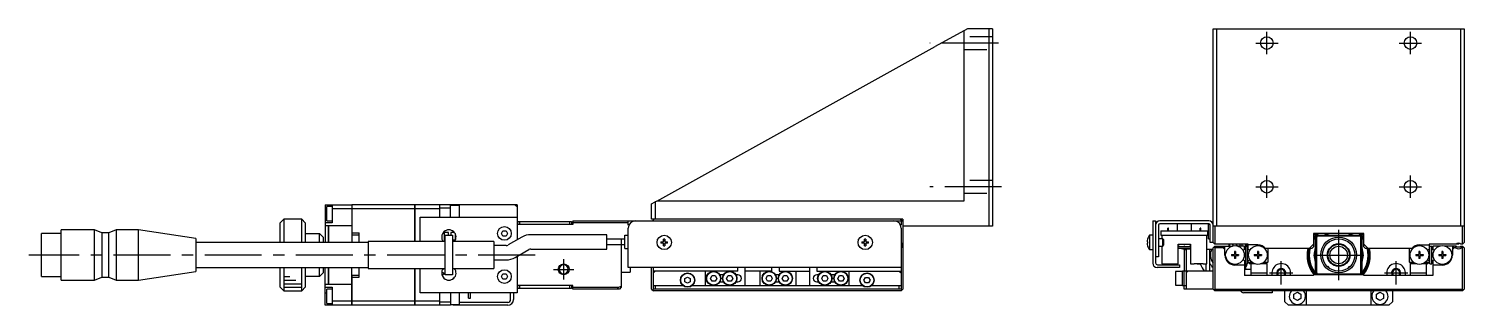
# Model space of a CAD drawing. Extents: x 0 to 826, y -8 to 703.
# Drawn here: x 426.1 to 826, y 318.1 to 395.1 of the extents above; entities that cross this region are included whole.
import ezdxf

# ---------------------------------------------------------------- set-up
doc = ezdxf.new("R2010")
doc.units = 0
doc.header["$LTSCALE"] = 0.5
doc.linetypes.add('CENTER', pattern=[50.8, 31.75, -6.35, 6.35, -6.35])
doc.linetypes.add('DASHED', pattern=[19.05, 12.7, -6.35])
for name, color, linetype in [('MSM_CENTER', 1, 'CENTER'), ('MSM_CONTINUOUS', 7, 'CONTINUOUS'), ('MSM_DASHED', 4, 'DASHED'), ('MSM_NARROW', 5, 'CONTINUOUS')]:
    doc.layers.add(name, color=color, linetype=linetype)

msp = doc.modelspace()

# ---------------------------------------------------------------- linework, layer by layer
at = {"layer": 'MSM_CENTER'}
for p, q in [((771.02, 387.97), (771.02, 394.17)), ((811.02, 387.97), (811.02, 394.17)), ((696.24, 391.07), (677.12, 391.07)), ((767.92, 391.07), (774.12, 391.07)), ((807.92, 391.07), (814.12, 391.07)), ((771.02, 347.97), (771.02, 354.17)), ((811.02, 347.97), (811.02, 354.17)), ((697.13, 351.07), (677.12, 351.07)), ((767.92, 351.07), (774.12, 351.07)), ((807.92, 351.07), (814.12, 351.07)), ((791.02, 325.07), (791.02, 339.07)), ((567.17, 332.07), (426.07, 332.07)), ((784.02, 332.07), (798.02, 332.07)), ((572.32, 328.07), (577.92, 328.07)), ((575.12, 325.27), (575.12, 330.87)), ((775.02, 323.82), (775.02, 330.32)), ((807.02, 323.82), (807.02, 330.32)), ((771.77, 327.07), (778.27, 327.07)), ((803.77, 327.07), (810.27, 327.07))]:
    msp.add_line(p, q, dxfattribs=at)
at = {"layer": 'MSM_CONTINUOUS'}
for p, q in [((687.62, 395.07), (678.62, 390.08)), ((686.62, 394.52), (686.62, 347.07)), ((694.62, 395.07), (687.62, 395.07)), ((693.62, 340.07), (693.62, 395.07)), ((694.62, 395.07), (694.62, 340.07)), ((756.02, 395.07), (826.02, 395.07)), ((756.02, 335.57), (756.02, 395.07)), ((757.02, 395.07), (757.02, 340.07)), ((825.02, 340.07), (825.02, 395.07)), ((826.02, 395.07), (826.02, 335.57)), ((601.03, 347.07), (678.62, 390.08)), ((508.62, 346.07), (508.62, 335.57)), ((508.62, 346.07), (516.12, 346.07)), ((509.12, 341.57), (509.12, 345.57)), ((510.62, 345.57), (509.12, 345.57)), ((510.62, 346.07), (510.62, 341.07)), ((516.12, 344.92), (510.62, 344.92)), ((516.12, 346.07), (516.12, 335.57)), ((516.12, 346.06), (516.13, 346.06)), ((516.12, 344.91), (516.13, 344.91)), ((516.13, 346.07), (516.13, 337.73)), ((533.62, 346.07), (516.13, 346.07)), ((533.62, 344.92), (516.13, 344.92)), ((533.62, 335.82), (533.62, 346.07)), ((533.62, 346.06), (533.63, 346.06)), ((533.62, 344.91), (533.63, 344.91)), ((533.63, 346.07), (533.63, 335.82)), ((562.12, 346.07), (533.63, 346.07)), ((540.62, 344.92), (533.63, 344.92)), ((540.62, 342.57), (540.62, 346.07)), ((543.62, 345.07), (540.62, 345.07)), ((543.62, 342.57), (543.62, 346.07)), ((546.12, 345.82), (543.62, 345.82)), ((546.12, 342.57), (546.12, 345.82)), ((561.62, 346.07), (562.12, 345.57)), ((562.12, 346.07), (562.12, 336.3)), ((599.62, 346.29), (600.62, 346.85)), ((599.62, 342.07), (599.62, 346.29)), ((601.03, 347.07), (600.62, 346.85)), ((600.62, 346.85), (600.62, 342.07)), ((686.62, 347.07), (601.03, 347.07)), ((497.12, 342.07), (496.12, 341.07)), ((496.12, 335.57), (496.12, 341.07)), ((497.12, 342.07), (497.12, 335.57)), ((502.12, 342.07), (497.12, 342.07)), ((502.12, 335.57), (502.12, 342.07)), ((503.12, 341.07), (502.12, 342.07)), ((503.12, 341.07), (503.12, 335.57)), ((508.62, 342.57), (509.12, 342.57)), ((510.62, 341.07), (508.62, 341.07)), ((508.82, 340.3), (508.62, 340.3)), ((508.82, 340.32), (508.82, 340.3)), ((508.82, 340.32), (509.62, 340.32)), ((509.12, 341.57), (510.62, 341.57)), ((509.62, 335.57), (509.62, 340.32)), ((509.62, 340.31), (509.63, 340.31)), ((509.63, 340.32), (509.63, 335.57)), ((509.63, 340.32), (516.12, 340.32)), ((535.12, 342.57), (562.12, 342.57)), ((535.12, 335.82), (535.12, 342.57)), ((577.62, 340.57), (562.12, 340.57)), ((562.32, 340.57), (562.32, 341.37)), ((562.32, 341.37), (577.32, 341.37)), ((562.82, 341.37), (562.82, 340.57)), ((576.82, 340.57), (576.82, 341.37)), ((577.32, 341.37), (577.32, 340.57)), ((577.62, 341.57), (577.62, 340.57)), ((577.62, 341.57), (669.12, 341.57)), ((593.12, 341.07), (577.62, 341.07)), ((593.12, 340.37), (593.12, 341.57)), ((669.62, 342.07), (599.62, 342.07)), ((599.97, 341.72), (599.82, 341.57)), ((600.32, 342.07), (599.97, 341.72)), ((600.12, 341.57), (599.97, 341.72)), ((669.27, 341.72), (668.92, 342.07)), ((669.27, 341.72), (669.12, 341.57)), ((669.12, 341.57), (669.12, 340.37)), ((669.62, 341.37), (669.27, 341.72)), ((669.62, 342.07), (669.62, 322.57)), ((694.62, 340.07), (669.62, 340.07)), ((739.22, 341.57), (739.22, 329.77)), ((739.22, 341.57), (740.02, 341.57)), ((740.02, 341.57), (740.02, 329.87)), ((740.82, 340.37), (740.82, 331.57)), ((754.82, 341.57), (741.22, 341.57)), ((754.82, 340.77), (741.22, 340.77)), ((746.02, 340.77), (746.02, 338.77)), ((750.02, 338.77), (750.02, 340.77)), ((754.72, 336.57), (754.72, 340.57)), ((755.16, 340.57), (754.72, 340.57)), ((755.22, 335.57), (755.22, 340.37)), ((826.02, 340.07), (756.02, 340.07)), ((756.52, 340.07), (756.52, 335.07)), ((825.52, 335.07), (825.52, 340.07)), ((429.62, 326.12), (429.62, 338.02)), ((435.12, 338.02), (429.62, 338.02)), ((435.12, 325.07), (435.12, 339.07)), ((444.42, 339.07), (435.12, 339.07)), ((444.42, 325.07), (444.42, 339.07)), ((446.42, 338.22), (444.42, 339.07)), ((446.42, 338.22), (446.42, 325.92)), ((448.42, 338.22), (446.42, 338.22)), ((450.42, 339.07), (448.42, 338.22)), ((448.42, 325.92), (448.42, 338.22)), ((450.42, 339.07), (450.42, 325.07)), ((456.62, 339.07), (450.42, 339.07)), ((456.62, 325.07), (456.62, 339.07)), ((472.62, 336.64), (456.62, 339.07)), ((472.62, 336.64), (472.62, 327.5)), ((503.12, 338.07), (507.12, 338.07)), ((507.12, 335.57), (507.12, 338.07)), ((508.12, 337.07), (507.12, 338.07)), ((508.12, 337.07), (508.12, 335.57)), ((516.12, 337.73), (518.12, 337.73)), ((516.13, 338.23), (518.12, 338.23)), ((518.12, 335.57), (518.12, 338.23)), ((543.05, 338.3), (541.8, 338.3)), ((541.8, 338.3), (541.8, 336.3)), ((541.8, 336.3), (542.12, 336.3)), ((542.12, 337.57), (544.12, 337.57)), ((542.12, 326.57), (542.12, 337.57)), ((543.05, 337.57), (543.05, 338.3)), ((544.7, 338.3), (543.7, 338.3)), ((543.7, 338.3), (543.7, 337.57)), ((544.12, 337.57), (544.12, 326.57)), ((544.12, 336.3), (544.95, 336.3)), ((544.95, 336.3), (544.95, 337.87)), ((557.76, 338.07), (558.19, 338.82)), ((558.19, 337.32), (557.76, 338.07)), ((558.19, 338.82), (559.05, 338.82)), ((559.05, 337.32), (558.19, 337.32)), ((559.05, 338.82), (559.49, 338.07)), ((559.49, 338.07), (559.05, 337.32)), ((563.43, 337.05), (559.62, 334.86)), ((587.12, 337.72), (565.93, 337.72)), ((587.12, 333.72), (587.12, 337.72)), ((592.12, 336.47), (587.12, 336.47)), ((591.12, 336.47), (591.12, 323.07)), ((592.12, 333.87), (592.12, 337.57)), ((592.12, 337.57), (593.12, 337.57)), ((593.12, 328.57), (593.12, 339.57)), ((602.92, 335.77), (602.92, 336.5)), ((603.32, 336.5), (603.32, 335.77)), ((658.92, 335.77), (658.92, 336.5)), ((659.32, 336.5), (659.32, 335.77)), ((669.12, 339.57), (669.12, 322.57)), ((737.76, 336.52), (737.76, 336.5)), ((738.32, 337.57), (738.32, 333.57)), ((739.22, 337.57), (738.32, 337.57)), ((742.02, 336.57), (740.82, 336.57)), ((741.52, 338.77), (741.52, 337.57)), ((741.52, 338.77), (754.52, 338.77)), ((741.52, 337.57), (754.52, 337.57)), ((741.77, 337.57), (741.77, 336.57)), ((742.02, 334.57), (742.02, 336.57)), ((742.22, 336.37), (742.02, 336.57)), ((742.22, 336.37), (742.22, 334.77)), ((743.64, 339.57), (743.39, 339.57)), ((743.39, 338.77), (743.39, 339.57)), ((743.64, 338.77), (743.64, 339.57)), ((752.64, 339.57), (752.39, 339.57)), ((752.39, 338.77), (752.39, 339.57)), ((752.64, 338.77), (752.64, 339.57)), ((754.27, 329.57), (754.27, 337.57)), ((754.52, 338.77), (754.52, 337.57)), ((754.72, 337.72), (754.52, 337.72)), ((754.72, 336.57), (755.22, 336.57)), ((798.02, 338.07), (784.02, 338.07)), ((784.02, 338.07), (784.02, 334.37)), ((784.52, 336.77), (784.82, 337.07)), ((784.52, 327.37), (784.52, 336.77)), ((785.02, 337.27), (784.82, 337.07)), ((784.82, 337.07), (784.82, 327.07)), ((785.02, 337.27), (785.32, 337.57)), ((797.02, 337.27), (785.02, 337.27)), ((785.32, 337.57), (796.72, 337.57)), ((796.72, 337.57), (797.52, 336.77)), ((797.22, 327.07), (797.22, 337.07)), ((797.52, 336.77), (797.52, 327.37)), ((798.02, 334.37), (798.02, 338.07)), ((520.62, 335.57), (472.62, 335.57)), ((520.62, 335.82), (520.62, 328.32)), ((542.12, 335.82), (520.62, 335.82)), ((555.62, 335.82), (544.12, 335.82)), ((555.62, 335.82), (555.62, 328.32)), ((559.12, 334.72), (555.62, 334.72)), ((561.62, 331.39), (565.43, 333.59)), ((565.93, 333.72), (587.12, 333.72)), ((587.12, 334.97), (592.12, 334.97)), ((592.12, 333.87), (593.12, 333.87)), ((602.19, 335.77), (602.92, 335.77)), ((602.92, 335.37), (602.19, 335.37)), ((602.92, 334.64), (602.92, 335.37)), ((603.32, 335.77), (604.05, 335.77)), ((603.32, 335.37), (603.32, 334.64)), ((604.05, 335.37), (603.32, 335.37)), ((658.19, 335.77), (658.92, 335.77)), ((658.92, 335.37), (658.19, 335.37)), ((658.92, 334.64), (658.92, 335.37)), ((659.32, 335.77), (660.05, 335.77)), ((659.32, 335.37), (659.32, 334.64)), ((660.05, 335.37), (659.32, 335.37)), ((669.12, 335.57), (669.62, 335.07)), ((669.62, 335.07), (669.12, 335.07)), ((669.62, 334.87), (669.12, 334.87)), ((669.22, 334.67), (669.12, 334.67)), ((669.62, 334.07), (669.12, 334.57)), ((669.37, 334.32), (669.12, 334.07)), ((669.52, 334.37), (669.52, 334.17)), ((737.63, 335.77), (737.76, 335.77)), ((737.76, 335.37), (737.63, 335.37)), ((737.76, 335.77), (737.76, 335.37)), ((737.76, 334.64), (737.76, 334.62)), ((738.32, 333.57), (739.22, 333.57)), ((740.82, 334.57), (742.02, 334.57)), ((741.77, 334.57), (741.77, 329.57)), ((742.02, 334.57), (742.22, 334.77)), ((746.27, 335.07), (749.77, 335.07)), ((746.27, 329.57), (746.27, 335.07)), ((749.77, 334.37), (746.27, 334.37)), ((749.77, 333.87), (746.27, 333.87)), ((749.77, 333.72), (748.02, 333.72)), ((748.02, 333.57), (748.52, 333.57)), ((748.02, 333.57), (748.02, 327.57)), ((748.52, 333.57), (748.52, 322.57)), ((749.77, 335.07), (749.77, 329.57)), ((754.27, 333.72), (756.02, 333.72)), ((755.02, 333.72), (755.02, 327.57)), ((756.02, 335.57), (755.22, 335.57)), ((756.02, 335.57), (756.52, 335.07)), ((756.52, 334.57), (756.02, 334.07)), ((756.02, 322.57), (756.02, 334.07)), ((756.52, 334.07), (756.27, 334.32)), ((765.82, 335.07), (756.52, 335.07)), ((756.52, 334.57), (761.4, 334.57)), ((756.52, 334.07), (756.52, 322.57)), ((758.82, 334.07), (756.52, 334.07)), ((759.32, 334.43), (758.82, 334.07)), ((758.82, 334.07), (759.32, 333.57)), ((759.32, 332.07), (759.32, 334.57)), ((760.74, 334.57), (760.74, 335.07)), ((761.12, 332.22), (761.91, 332.22)), ((761.12, 332.22), (761.12, 331.93)), ((761.65, 332.22), (761.65, 331.93)), ((762.26, 333.07), (761.97, 333.07)), ((761.97, 333.07), (761.97, 332.28)), ((761.97, 332.54), (762.26, 332.54)), ((762.26, 333.07), (762.26, 332.28)), ((762.32, 332.22), (763.12, 332.22)), ((762.59, 331.93), (762.59, 332.22)), ((764.82, 334.57), (762.83, 334.57)), ((763.12, 332.22), (763.12, 331.93)), ((763.52, 335.07), (763.52, 334.57)), ((764.02, 335.07), (764.02, 334.57)), ((764.82, 333.62), (764.56, 333.47)), ((764.82, 333.62), (764.82, 334.57)), ((765.02, 335.07), (765.02, 328.07)), ((765.02, 334.57), (765.62, 334.57)), ((765.62, 329.57), (765.62, 334.57)), ((765.82, 333.62), (765.82, 335.07)), ((768.52, 334.87), (765.82, 334.87)), ((765.82, 333.62), (766.04, 333.49)), ((767.52, 332.22), (768.31, 332.22)), ((767.52, 332.22), (767.52, 331.93)), ((768.05, 332.22), (768.05, 331.93)), ((768.66, 333.07), (768.37, 333.07)), ((768.37, 333.07), (768.37, 332.28)), ((768.37, 332.54), (768.66, 332.54)), ((768.66, 333.07), (768.66, 332.28)), ((768.72, 332.22), (769.52, 332.22)), ((768.99, 331.93), (768.99, 332.22)), ((769.52, 332.22), (769.52, 331.93)), ((783.52, 333.87), (770.66, 333.87)), ((771.32, 333.87), (771.32, 330.07)), ((782.81, 333.87), (784.02, 335.08)), ((784.02, 334.37), (783.52, 333.87)), ((798.02, 335.08), (799.22, 333.87)), ((798.52, 333.87), (798.02, 334.37)), ((811.37, 333.87), (798.52, 333.87)), ((810.72, 330.07), (810.72, 333.87)), ((812.52, 332.22), (813.31, 332.22)), ((812.52, 332.22), (812.52, 331.93)), ((813.05, 332.22), (813.05, 331.93)), ((813.66, 333.07), (813.37, 333.07)), ((813.37, 333.07), (813.37, 332.28)), ((813.37, 332.54), (813.66, 332.54)), ((813.52, 334.87), (816.22, 334.87)), ((813.66, 333.07), (813.66, 332.28)), ((813.72, 332.22), (814.52, 332.22)), ((813.99, 331.93), (813.99, 332.22)), ((814.52, 332.22), (814.52, 331.93)), ((816.22, 333.62), (815.99, 333.49)), ((824.52, 335.07), (816.22, 335.07)), ((816.22, 335.07), (816.22, 333.62)), ((816.42, 334.57), (817.02, 334.57)), ((816.42, 329.57), (816.42, 334.57)), ((817.02, 329.57), (817.02, 334.57)), ((817.22, 334.57), (817.22, 333.62)), ((819.2, 334.57), (817.22, 334.57)), ((817.22, 333.62), (817.48, 333.47)), ((818.92, 332.22), (819.71, 332.22)), ((818.92, 332.22), (818.92, 331.93)), ((819.45, 332.22), (819.45, 331.93)), ((820.06, 333.07), (819.77, 333.07)), ((819.77, 333.07), (819.77, 332.28)), ((819.77, 332.54), (820.06, 332.54)), ((820.06, 333.07), (820.06, 332.28)), ((820.12, 332.22), (820.92, 332.22)), ((820.39, 331.93), (820.39, 332.22)), ((823.76, 334.57), (820.63, 334.57)), ((820.92, 332.22), (820.92, 331.93)), ((822.72, 334.57), (822.72, 332.07)), ((823.22, 334.07), (822.72, 334.43)), ((822.72, 333.57), (823.22, 334.07)), ((823.59, 334.07), (823.22, 334.07)), ((823.59, 334.07), (823.76, 334.57)), ((824.52, 335.07), (824.52, 335.32)), ((825.52, 335.07), (825.08, 335.07)), ((825.25, 334.07), (825.08, 334.57)), ((825.08, 334.57), (825.52, 334.57)), ((825.52, 334.07), (825.25, 334.07)), ((825.52, 335.07), (826.02, 335.57)), ((825.52, 334.57), (826.02, 334.07)), ((825.77, 334.32), (825.52, 334.07)), ((825.52, 322.57), (825.52, 334.07)), ((826.02, 334.07), (826.02, 322.57)), ((472.62, 328.57), (520.62, 328.57)), ((496.12, 323.07), (496.12, 328.57)), ((497.12, 328.57), (497.12, 322.07)), ((502.12, 322.07), (502.12, 328.57)), ((503.12, 328.57), (503.12, 323.07)), ((507.12, 326.07), (507.12, 328.57)), ((508.12, 328.57), (508.12, 327.07)), ((508.62, 318.07), (508.62, 328.57)), ((509.62, 323.82), (509.62, 328.57)), ((509.63, 328.57), (509.63, 323.82)), ((516.12, 318.07), (516.12, 328.57)), ((518.12, 325.92), (518.12, 328.57)), ((520.62, 328.32), (542.12, 328.32)), ((533.62, 318.07), (533.62, 328.32)), ((533.63, 328.32), (533.63, 318.07)), ((535.12, 321.57), (535.12, 328.32)), ((541.43, 328.15), (541.62, 328.15)), ((541.62, 328.32), (541.62, 328.15)), ((544.12, 328.32), (555.62, 328.32)), ((555.62, 330.72), (559.12, 330.72)), ((562.12, 331.68), (562.12, 321.57)), ((669.12, 328.57), (593.12, 328.57)), ((593.62, 328.57), (593.62, 327.32)), ((599.62, 322.57), (599.62, 328.57)), ((600.12, 322.57), (600.12, 328.57)), ((623.62, 327.57), (623.62, 328.57)), ((625.62, 328.57), (625.62, 323.57)), ((633.12, 327.57), (633.12, 328.57)), ((635.12, 328.57), (635.12, 327.57)), ((643.62, 328.57), (643.62, 323.57)), ((645.62, 328.57), (645.62, 327.57)), ((740.82, 331.57), (740.02, 331.57)), ((746.72, 328.57), (740.42, 328.57)), ((740.52, 329.37), (746.72, 329.37)), ((741.77, 329.57), (746.27, 329.57)), ((746.72, 329.37), (746.72, 328.57)), ((749.77, 329.57), (750.77, 329.57)), ((750.77, 329.67), (753.27, 329.67)), ((750.77, 329.57), (750.77, 329.67)), ((751.57, 329.67), (751.57, 329.57)), ((751.57, 329.57), (752.47, 329.57)), ((751.94, 329.67), (751.94, 329.57)), ((752.09, 329.67), (752.09, 329.57)), ((752.47, 329.67), (752.47, 329.57)), ((753.27, 329.57), (753.27, 329.67)), ((753.27, 329.57), (754.27, 329.57)), ((754.02, 329.57), (754.02, 327.57)), ((761.12, 331.93), (761.91, 331.93)), ((761.97, 331.87), (761.97, 331.07)), ((761.97, 331.6), (762.26, 331.6)), ((762.26, 331.07), (761.97, 331.07)), ((764.82, 329.27), (762.12, 329.27)), ((762.26, 331.87), (762.26, 331.07)), ((762.32, 331.93), (763.12, 331.93)), ((764.56, 330.67), (764.82, 330.52)), ((764.82, 330.52), (764.82, 326.37)), ((766.57, 328.07), (764.82, 328.07)), ((765.02, 329.57), (765.62, 329.57)), ((765.82, 330.52), (766.04, 330.65)), ((765.82, 330.07), (765.82, 330.52)), ((765.82, 330.07), (766.86, 330.07)), ((765.82, 330.07), (766.32, 329.57)), ((767.8, 329.57), (766.32, 329.57)), ((766.57, 329.57), (766.57, 326.37)), ((767.52, 331.93), (768.31, 331.93)), ((768.37, 331.87), (768.37, 331.07)), ((768.37, 331.6), (768.66, 331.6)), ((768.66, 331.07), (768.37, 331.07)), ((768.66, 331.87), (768.66, 331.07)), ((768.72, 331.93), (769.52, 331.93)), ((771.07, 329.57), (769.23, 329.57)), ((770.18, 330.07), (771.32, 330.07)), ((770.82, 329.57), (771.32, 330.07)), ((771.02, 329.57), (771.02, 329.77)), ((771.07, 326.37), (771.07, 329.57)), ((787.85, 328.87), (788.04, 328.87)), ((788.27, 328.65), (788.04, 328.87)), ((788.27, 328.65), (788.1, 328.65)), ((788.27, 328.51), (788.27, 328.65)), ((793.99, 328.87), (793.77, 328.65)), ((793.94, 328.65), (793.77, 328.65)), ((793.77, 328.65), (793.77, 328.51)), ((793.77, 328.51), (793.77, 328.51)), ((793.99, 328.87), (794.18, 328.87)), ((810.72, 330.07), (811.22, 329.57)), ((810.72, 330.07), (811.86, 330.07)), ((812.8, 329.57), (810.97, 329.57)), ((810.97, 329.57), (810.97, 326.37)), ((811.02, 329.57), (811.02, 329.77)), ((812.52, 331.93), (813.31, 331.93)), ((813.37, 331.87), (813.37, 331.07)), ((813.37, 331.6), (813.66, 331.6)), ((813.66, 331.07), (813.37, 331.07)), ((813.66, 331.87), (813.66, 331.07)), ((813.72, 331.93), (814.52, 331.93)), ((815.72, 329.57), (814.23, 329.57)), ((815.18, 330.07), (816.22, 330.07)), ((815.47, 326.37), (815.47, 329.57)), ((815.72, 329.57), (816.22, 330.07)), ((816.22, 330.52), (815.99, 330.65)), ((816.22, 330.52), (816.22, 330.07)), ((816.42, 329.57), (817.02, 329.57)), ((817.48, 330.67), (817.22, 330.52)), ((817.22, 330.52), (817.22, 326.37)), ((819.92, 329.27), (817.22, 329.27)), ((818.92, 331.93), (819.71, 331.93)), ((819.77, 331.87), (819.77, 331.07)), ((819.77, 331.6), (820.06, 331.6)), ((820.06, 331.07), (819.77, 331.07)), ((820.06, 331.87), (820.06, 331.07)), ((820.12, 331.93), (820.92, 331.93)), ((429.62, 326.12), (435.12, 326.12)), ((435.12, 325.07), (444.42, 325.07)), ((444.42, 325.07), (446.42, 325.92)), ((446.42, 325.92), (448.42, 325.92)), ((448.42, 325.92), (450.42, 325.07)), ((450.42, 325.07), (456.62, 325.07)), ((456.62, 325.07), (472.62, 327.5)), ((507.12, 326.07), (503.12, 326.07)), ((507.12, 326.07), (508.12, 327.07)), ((516.12, 326.42), (518.12, 326.42)), ((516.13, 326.42), (516.13, 318.07)), ((516.13, 325.92), (518.12, 325.92)), ((541.62, 327.15), (541.12, 327.15)), ((541.17, 326.65), (541.62, 326.65)), ((541.62, 327.15), (541.62, 326.65)), ((544.12, 326.57), (542.12, 326.57)), ((557.76, 326.07), (558.19, 326.82)), ((558.19, 325.32), (557.76, 326.07)), ((558.19, 326.82), (559.05, 326.82)), ((559.05, 325.32), (558.19, 325.32)), ((559.05, 326.82), (559.49, 326.07)), ((559.49, 326.07), (559.05, 325.32)), ((591.12, 327.32), (593.62, 327.32)), ((600.12, 327.07), (600.62, 327.57)), ((623.62, 327.57), (600.12, 327.57)), ((608.87, 325.51), (609.62, 325.94)), ((608.87, 324.64), (608.87, 325.51)), ((609.62, 324.21), (608.87, 324.64)), ((609.62, 325.94), (610.37, 325.51)), ((610.37, 324.64), (609.62, 324.21)), ((610.37, 325.51), (610.37, 324.64)), ((614.62, 323.57), (614.62, 327.57)), ((616.01, 325.57), (616.44, 326.32)), ((616.44, 324.82), (616.01, 325.57)), ((616.44, 326.32), (617.3, 326.32)), ((617.3, 324.82), (616.44, 324.82)), ((617.3, 326.32), (617.74, 325.57)), ((617.74, 325.57), (617.3, 324.82)), ((619.64, 326.57), (618.6, 326.57)), ((618.6, 324.57), (619.64, 324.57)), ((620.51, 325.57), (620.94, 326.32)), ((620.94, 324.82), (620.51, 325.57)), ((620.94, 326.32), (621.8, 326.32)), ((621.8, 324.82), (620.94, 324.82)), ((621.8, 326.32), (622.24, 325.57)), ((622.24, 325.57), (621.8, 324.82)), ((623.62, 326.57), (623.1, 326.57)), ((623.1, 324.57), (623.62, 324.57)), ((633.12, 327.57), (625.62, 327.57)), ((629.82, 323.57), (629.82, 327.57)), ((631.51, 325.57), (631.94, 326.32)), ((631.94, 324.82), (631.51, 325.57)), ((631.94, 326.32), (632.8, 326.32)), ((632.8, 324.82), (631.94, 324.82)), ((632.8, 326.32), (633.24, 325.57)), ((633.24, 325.57), (632.8, 324.82)), ((635.14, 326.57), (634.1, 326.57)), ((634.1, 324.57), (635.14, 324.57)), ((635.12, 327.57), (643.62, 327.57)), ((636.01, 325.57), (636.44, 326.32)), ((636.44, 324.82), (636.01, 325.57)), ((636.44, 326.32), (637.3, 326.32)), ((637.3, 324.82), (636.44, 324.82)), ((637.3, 326.32), (637.74, 325.57)), ((637.74, 325.57), (637.3, 324.82)), ((639.82, 327.57), (639.82, 323.57)), ((645.62, 327.57), (669.12, 327.57)), ((646.14, 326.57), (645.62, 326.57)), ((645.62, 324.57), (646.14, 324.57)), ((647.01, 325.57), (647.44, 326.32)), ((647.44, 324.82), (647.01, 325.57)), ((647.44, 326.32), (648.3, 326.32)), ((648.3, 324.82), (647.44, 324.82)), ((648.3, 326.32), (648.74, 325.57)), ((648.74, 325.57), (648.3, 324.82)), ((650.64, 326.57), (649.6, 326.57)), ((649.6, 324.57), (650.64, 324.57)), ((651.51, 325.57), (651.94, 326.32)), ((651.94, 324.82), (651.51, 325.57)), ((651.94, 326.32), (652.8, 326.32)), ((652.8, 324.82), (651.94, 324.82)), ((652.8, 326.32), (653.24, 325.57)), ((653.24, 325.57), (652.8, 324.82)), ((654.62, 323.57), (654.62, 327.57)), ((658.76, 325.07), (659.19, 325.82)), ((659.19, 324.32), (658.76, 325.07)), ((659.19, 325.82), (660.05, 325.82)), ((660.05, 324.32), (659.19, 324.32)), ((660.05, 325.82), (660.49, 325.07)), ((660.49, 325.07), (660.05, 324.32)), ((668.62, 327.57), (669.12, 327.07)), ((745.52, 327.47), (745.52, 323.67)), ((747.52, 327.47), (745.52, 327.47)), ((747.52, 323.57), (747.52, 327.57)), ((756.02, 327.57), (747.52, 327.57)), ((748.02, 323.57), (748.02, 327.57)), ((748.52, 327.07), (749.02, 327.57)), ((784.02, 326.37), (764.82, 326.37)), ((766.57, 327.07), (771.07, 327.07)), ((784.02, 326.37), (784.02, 326.57)), ((798.02, 326.57), (784.02, 326.57)), ((784.82, 327.07), (784.52, 327.37)), ((784.82, 327.07), (785.02, 326.87)), ((785.32, 326.57), (785.02, 326.87)), ((785.02, 326.87), (797.02, 326.87)), ((797.52, 327.37), (796.72, 326.57)), ((798.02, 326.37), (798.02, 326.57)), ((817.22, 326.37), (798.02, 326.37)), ((810.97, 327.07), (815.47, 327.07)), ((496.12, 323.07), (497.12, 322.07)), ((497.12, 322.07), (502.12, 322.07)), ((502.12, 322.07), (503.12, 323.07)), ((508.62, 323.84), (508.82, 323.84)), ((508.62, 323.07), (510.62, 323.07)), ((508.62, 321.57), (509.12, 321.57)), ((508.82, 323.84), (508.82, 323.82)), ((509.62, 323.82), (508.82, 323.82)), ((509.12, 318.57), (509.12, 322.57)), ((510.62, 322.57), (509.12, 322.57)), ((509.62, 323.83), (509.63, 323.83)), ((516.12, 323.82), (509.63, 323.82)), ((510.62, 323.07), (510.62, 318.07)), ((562.12, 321.57), (535.12, 321.57)), ((540.62, 318.07), (540.62, 321.57)), ((543.62, 321.57), (543.62, 318.07)), ((546.12, 318.32), (546.12, 321.57)), ((548.62, 320.07), (548.62, 321.57)), ((548.62, 320.07), (549.12, 320.07)), ((549.12, 320.07), (549.12, 321.57)), ((560.32, 319.67), (560.32, 321.57)), ((561.12, 321.57), (561.12, 319.67)), ((577.62, 323.57), (562.12, 323.57)), ((577.32, 322.77), (562.12, 322.77)), ((562.32, 322.77), (562.32, 323.57)), ((562.82, 323.57), (562.82, 322.77)), ((576.82, 322.77), (576.82, 323.57)), ((577.32, 323.57), (577.32, 322.77)), ((577.62, 322.57), (577.62, 323.57)), ((577.62, 323.07), (590.51, 323.07)), ((590.62, 322.57), (577.62, 322.57)), ((590.01, 322.57), (590.51, 323.07)), ((590.51, 323.07), (591.12, 323.38)), ((591.12, 323.07), (590.62, 322.57)), ((599.62, 322.57), (600.12, 322.07)), ((599.87, 322.32), (600.12, 322.57)), ((600.12, 323.57), (608.3, 323.57)), ((669.12, 322.57), (600.12, 322.57)), ((669.12, 322.07), (600.12, 322.07)), ((600.62, 323.57), (600.62, 322.57)), ((610.94, 323.57), (658.3, 323.57)), ((660.94, 323.57), (669.12, 323.57)), ((668.62, 322.57), (668.62, 323.57)), ((669.12, 322.57), (669.37, 322.32)), ((669.12, 322.07), (669.62, 322.57)), ((745.52, 323.67), (747.52, 323.67)), ((747.52, 323.57), (748.52, 323.57)), ((748.02, 322.57), (748.02, 323.57)), ((756.02, 322.57), (748.02, 322.57)), ((756.02, 322.57), (756.52, 322.07)), ((756.27, 322.32), (756.52, 322.57)), ((756.52, 322.57), (825.52, 322.57)), ((825.52, 322.07), (756.52, 322.07)), ((772.52, 321.57), (764.52, 321.57)), ((772.52, 322.07), (772.52, 321.57)), ((776.02, 319.07), (776.02, 322.07)), ((778.52, 321.15), (779.52, 321.73)), ((778.52, 320), (778.52, 321.15)), ((779.52, 319.42), (778.52, 320)), ((779.52, 321.73), (780.52, 321.15)), ((780.52, 320), (779.52, 319.42)), ((780.52, 321.15), (780.52, 320)), ((782.02, 318.07), (782.02, 322.07)), ((800.02, 322.07), (800.02, 318.07)), ((801.52, 321.15), (802.52, 321.73)), ((801.52, 320), (801.52, 321.15)), ((802.52, 319.42), (801.52, 320)), ((802.52, 321.73), (803.52, 321.15)), ((803.52, 320), (802.52, 319.42)), ((803.52, 321.15), (803.52, 320)), ((806.02, 322.07), (806.02, 319.07)), ((825.52, 322.57), (825.77, 322.32)), ((826.02, 322.57), (825.52, 322.07)), ((516.12, 318.07), (508.62, 318.07)), ((509.12, 318.57), (510.62, 318.57)), ((516.12, 319.23), (510.62, 319.23)), ((516.12, 319.23), (516.13, 319.23)), ((516.12, 318.08), (516.13, 318.08)), ((533.62, 319.23), (516.13, 319.23)), ((533.62, 318.07), (516.13, 318.07)), ((533.62, 319.23), (533.63, 319.23)), ((533.62, 318.08), (533.63, 318.08)), ((540.62, 319.23), (533.63, 319.23)), ((543.62, 318.07), (533.63, 318.07)), ((540.62, 319.07), (543.62, 319.07)), ((543.62, 318.32), (546.12, 318.32)), ((544.32, 318.07), (544.32, 318.32)), ((559.52, 318.07), (544.32, 318.07)), ((544.82, 318.32), (544.82, 318.07)), ((559.52, 318.87), (546.12, 318.87)), ((776.02, 319.07), (777.02, 318.07)), ((782.02, 318.07), (777.02, 318.07)), ((800.02, 318.07), (782.02, 318.07)), ((805.02, 318.07), (800.02, 318.07)), ((805.02, 318.07), (806.02, 319.07))]:
    msp.add_line(p, q, dxfattribs=at)
for centre, radius in [((771.02, 391.07), 1.75), ((811.02, 391.07), 1.75), ((771.02, 351.07), 1.75), ((811.02, 351.07), 1.75), ((558.62, 338.07), 1.9), ((603.12, 335.57), 2), ((659.12, 335.57), 2), ((791.02, 332.07), 5), ((791.02, 332.07), 4.5), ((762.12, 332.07), 2.6), ((768.52, 332.07), 2.6), ((791.02, 332.07), 3.15), ((791.02, 332.07), 3), ((813.52, 332.07), 2.6), ((819.92, 332.07), 2.6), ((558.62, 326.07), 1.9), ((609.62, 325.07), 2), ((609.62, 325.07), 1.9), ((616.87, 325.57), 2), ((616.87, 325.57), 1.9), ((621.37, 325.57), 2), ((621.37, 325.57), 1.9), ((632.37, 325.57), 2), ((632.37, 325.57), 1.9), ((636.87, 325.57), 2), ((636.87, 325.57), 1.9), ((647.87, 325.57), 2), ((647.87, 325.57), 1.9), ((652.37, 325.57), 2), ((652.37, 325.57), 1.9), ((659.62, 325.07), 2), ((659.62, 325.07), 1.9)]:
    msp.add_circle(centre, radius, dxfattribs=at)
at = {"layer": 'MSM_CONTINUOUS', "extrusion": (0, 0, -1)}
msp.add_circle((-575.12, 328.07), 1.23, dxfattribs=at)
at = {"layer": 'MSM_CONTINUOUS'}
for centre, radius, start, end in [((595.12, 339.57), 2, 90, 180), ((667.12, 339.57), 2, 0, 90), ((741.22, 340.37), 1.2, 90, 180), ((741.22, 340.37), 0.4, 90, 180), ((754.82, 340.37), 1.2, 0, 90), ((754.82, 340.37), 0.4, 0, 90), ((543.12, 337.07), 2, 321.3178, 218.6822), ((565.93, 332.72), 5, 90, 120), ((603.12, 335.57), 0.95, 77.8468, 102.1532), ((603.12, 335.57), 0.435, 62.6335, 117.3665), ((659.12, 335.57), 0.95, 77.8468, 102.1532), ((659.12, 335.57), 0.435, 62.6335, 117.3665), ((740.82, 335.57), 3.19, 163.0947, 176.4096), ((740.82, 335.57), 3.2, 141.3178, 162.73), ((791.02, 332.07), 8.2, 132.9703, 148.6119), ((791.02, 332.07), 9, 138.1897, 141.0576), ((791.02, 332.07), 8.8, 137.0141, 142.6982), ((791.02, 332.07), 8.5, 135.0991, 145.4397), ((791.02, 332.07), 6.8, 118.0725, 126.0189), ((791.02, 332.07), 6.5, 112.6199, 122.2042), ((791.02, 332.07), 6.5, 57.7958, 67.3801), ((791.02, 332.07), 6.8, 53.9811, 61.9275), ((791.02, 332.07), 8.2, 31.3881, 47.0297), ((791.02, 332.07), 8.5, 34.5603, 44.9009), ((791.02, 332.07), 8.8, 37.3018, 42.9859), ((791.02, 332.07), 9, 38.9424, 41.8103), ((559.12, 335.72), 1, 270, 300), ((565.93, 332.72), 1, 90, 120), ((603.12, 335.57), 0.95, 167.8468, 192.1532), ((603.12, 335.57), 0.435, 152.6335, 207.3665), ((603.12, 335.57), 0.435, 242.6335, 297.3665), ((603.12, 335.57), 0.95, 257.8468, 282.1532), ((603.12, 335.57), 0.435, 332.6335, 27.3665), ((603.12, 335.57), 0.95, 347.8468, 12.1532), ((659.12, 335.57), 0.95, 167.8468, 192.1532), ((659.12, 335.57), 0.435, 152.6335, 207.3665), ((659.12, 335.57), 0.435, 242.6335, 297.3665), ((659.12, 335.57), 0.95, 257.8468, 282.1532), ((659.12, 335.57), 0.435, 332.6335, 27.3665), ((659.12, 335.57), 0.95, 347.8468, 12.1532), ((669.22, 334.37), 0.3, 0, 90), ((740.82, 335.57), 3.19, 183.5903, 196.9053), ((740.82, 335.57), 3.2, 197.27, 218.6822), ((746.52, 335.17), 0.25, 203.5782, 336.4218), ((748.02, 335.72), 2, 247.6684, 292.3316), ((748.02, 335.17), 0.25, 203.5782, 336.4218), ((749.52, 335.17), 0.25, 203.5782, 336.4218), ((759.02, 332.07), 3.75, 153.8961, 216.8699), ((762.12, 332.07), 2.8, 180, 270), ((758.74, 335.72), 2, 324.9004, 341.0344), ((759.02, 332.07), 3.75, 43.3295, 53.1301), ((761.91, 332.28), 0.06, 270, 0), ((762.32, 332.28), 0.06, 180, 270), ((759.02, 332.07), 4.57, 33.1038, 41.0301), ((765.32, 332.07), 1.59, 100.8931, 126.1972), ((765.43, 331.96), 1.75, 120, 127.006), ((759.02, 332.07), 7, 20.9248, 25.3769), ((759.02, 332.07), 7, 13.7291, 19.463), ((765.32, 332.07), 1.59, 53.8028, 79.1069), ((765.2, 331.96), 1.75, 52.994, 61.3783), ((768.31, 332.28), 0.06, 270, 0), ((768.52, 332.07), 2.8, 40.0052, 90), ((768.72, 332.28), 0.06, 180, 270), ((791.02, 332.07), 8.8, 168.1971, 218.6822), ((791.02, 332.07), 8.5, 167.7742, 220.3202), ((791.02, 332.07), 8.2, 167.3196, 222.1236), ((791.02, 332.07), 6.8, 162.9174, 197.0826), ((791.02, 332.07), 8.2, 317.8764, 12.6804), ((791.02, 332.07), 8.5, 319.6798, 12.2258), ((791.02, 332.07), 6.8, 342.9174, 17.0826), ((791.02, 332.07), 8.8, 321.3178, 11.8029), ((813.52, 332.07), 2.8, 90, 139.9948), ((813.31, 332.28), 0.06, 270, 0), ((813.72, 332.28), 0.06, 180, 270), ((816.72, 332.07), 1.59, 100.8931, 126.1972), ((816.83, 331.96), 1.75, 118.6217, 127.006), ((816.72, 332.07), 1.59, 53.8028, 79.1069), ((816.6, 331.96), 1.75, 52.994, 60), ((819.71, 332.28), 0.06, 270, 0), ((819.92, 332.07), 2.8, 270, 0), ((820.12, 332.28), 0.06, 180, 270), ((824.42, 335.32), 1.5, 236.4427, 303.5573), ((824.42, 334.32), 1, 48.5904, 131.4096), ((824.42, 335.32), 1, 228.5904, 311.4096), ((543.12, 327.07), 2, 141.3178, 38.6822), ((559.12, 335.72), 5, 270, 300), ((740.42, 329.77), 1.2, 180, 270), ((740.52, 329.87), 0.5, 180, 270), ((759.02, 332.07), 7, 200.6561, 220.0052), ((759.02, 332.07), 4.57, 208.9226, 228.9699), ((761.91, 331.87), 0.06, 0, 90), ((762.32, 331.87), 0.06, 90, 180), ((765.43, 332.19), 1.75, 232.994, 240), ((765.32, 332.07), 1.59, 233.8028, 259.1069), ((759.02, 332.07), 7, 328.9973, 339.0752), ((765.32, 332.07), 1.59, 280.8931, 306.1972), ((759.02, 332.07), 7, 340.537, 346.2709), ((765.2, 332.19), 1.75, 298.6217, 307.006), ((768.31, 331.87), 0.06, 0, 90), ((768.72, 331.87), 0.06, 90, 180), ((775.02, 327.07), 2.6, 344.3815, 195.6185), ((775.02, 327.07), 1.01, 315.9346, 224.0654), ((807.02, 327.07), 2.6, 344.3815, 195.6185), ((807.02, 327.07), 1.01, 315.9346, 224.0654), ((813.31, 331.87), 0.06, 0, 90), ((813.72, 331.87), 0.06, 90, 180), ((816.83, 332.19), 1.75, 232.994, 241.3783), ((816.72, 332.07), 1.59, 233.8028, 259.1069), ((816.72, 332.07), 1.59, 280.8931, 306.1972), ((816.6, 332.19), 1.75, 300, 307.006), ((819.71, 331.87), 0.06, 0, 90), ((820.12, 331.87), 0.06, 90, 180), ((544.42, 325.41), 0.2, 75.0744, 180.8063), ((623.62, 325.57), 1, 270, 90), ((645.62, 325.57), 1, 90, 270), ((764.52, 322.57), 1, 210.0001, 270), ((779.52, 320.57), 2.25, 138.1897, 41.8103), ((802.52, 320.57), 2.25, 138.1897, 41.8103), ((559.52, 319.67), 0.8, 270, 0), ((559.52, 319.67), 1.6, 270, 0)]:
    msp.add_arc(centre, radius, start, end, dxfattribs=at)
at = {"layer": 'MSM_DASHED'}
for p, q in [((694.62, 392.82), (686.62, 392.82)), ((686.62, 389.32), (694.62, 389.32)), ((694.62, 352.82), (686.62, 352.82)), ((686.62, 349.32), (694.62, 349.32))]:
    msp.add_line(p, q, dxfattribs=at)
at = {"layer": 'MSM_NARROW'}
for p, q in [((793.77, 328.51), (793.77, 328.51)), ((497.12, 326.07), (498.82, 326.07)), ((497.12, 325.07), (500.52, 325.07)), ((497.12, 324.07), (502.12, 324.07)), ((497.12, 323.07), (502.12, 323.07))]:
    msp.add_line(p, q, dxfattribs=at)
for centre, radius in [((791.02, 332.07), 2.46), ((575.12, 328.07), 1.5)]:
    msp.add_circle(centre, radius, dxfattribs=at)
for centre in [(775.02, 327.07), (807.02, 327.07)]:
    msp.add_arc(centre, 1.25, 325.9442, 214.0558, dxfattribs=at)

doc.saveas('drawing.dxf')
